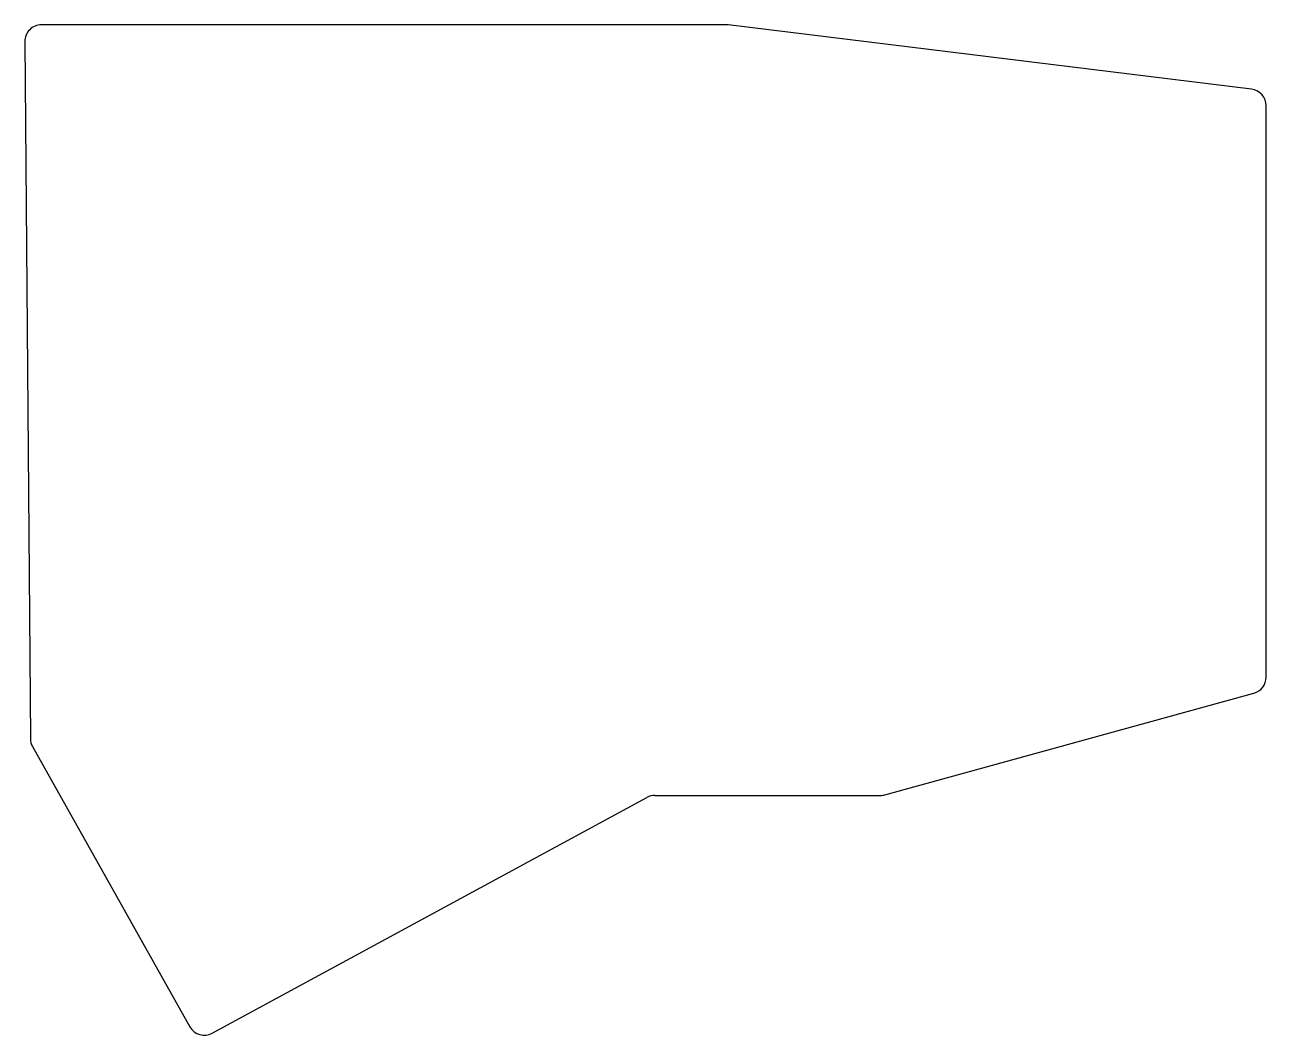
# Model space of a CAD drawing. Header units: millimetres. Extents: x 176 to 326, y -143 to -22.
import ezdxf

# ---------------------------------------------------------------- set-up
doc = ezdxf.new("R2010")
doc.units = ezdxf.units.MM

msp = doc.modelspace()

# ---------------------------------------------------------------- linework, layer by layer
for p, q in [((260.53, -21.5), (177.92, -21.5)), ((323.89, -29.28), (260.77, -21.51)), ((175.92, -23.52), (176.59, -107.64)), ((325.65, -100.23), (325.65, -31.27)), ((279.66, -114.43), (324.18, -102.15)), ((176.85, -108.6), (195.82, -142.41)), ((198.52, -143.19), (250.95, -114.74)), ((251.91, -114.5), (279.13, -114.5))]:
    msp.add_line(p, q)
for centre, start, end in [((177.92, -23.5), 90, 180.4614), ((260.53, -23.5), 82.9835, 90), ((323.65, -31.27), 0, 82.9835), ((323.65, -100.23), 285.4122, 0), ((178.59, -107.62), 180.4614, 209.3055), ((251.91, -116.5), 90, 118.4809), ((279.13, -112.5), 270, 285.4122), ((197.57, -141.43), 209.3055, 298.4809)]:
    msp.add_arc(centre, 2, start, end)

doc.saveas('drawing.dxf')
